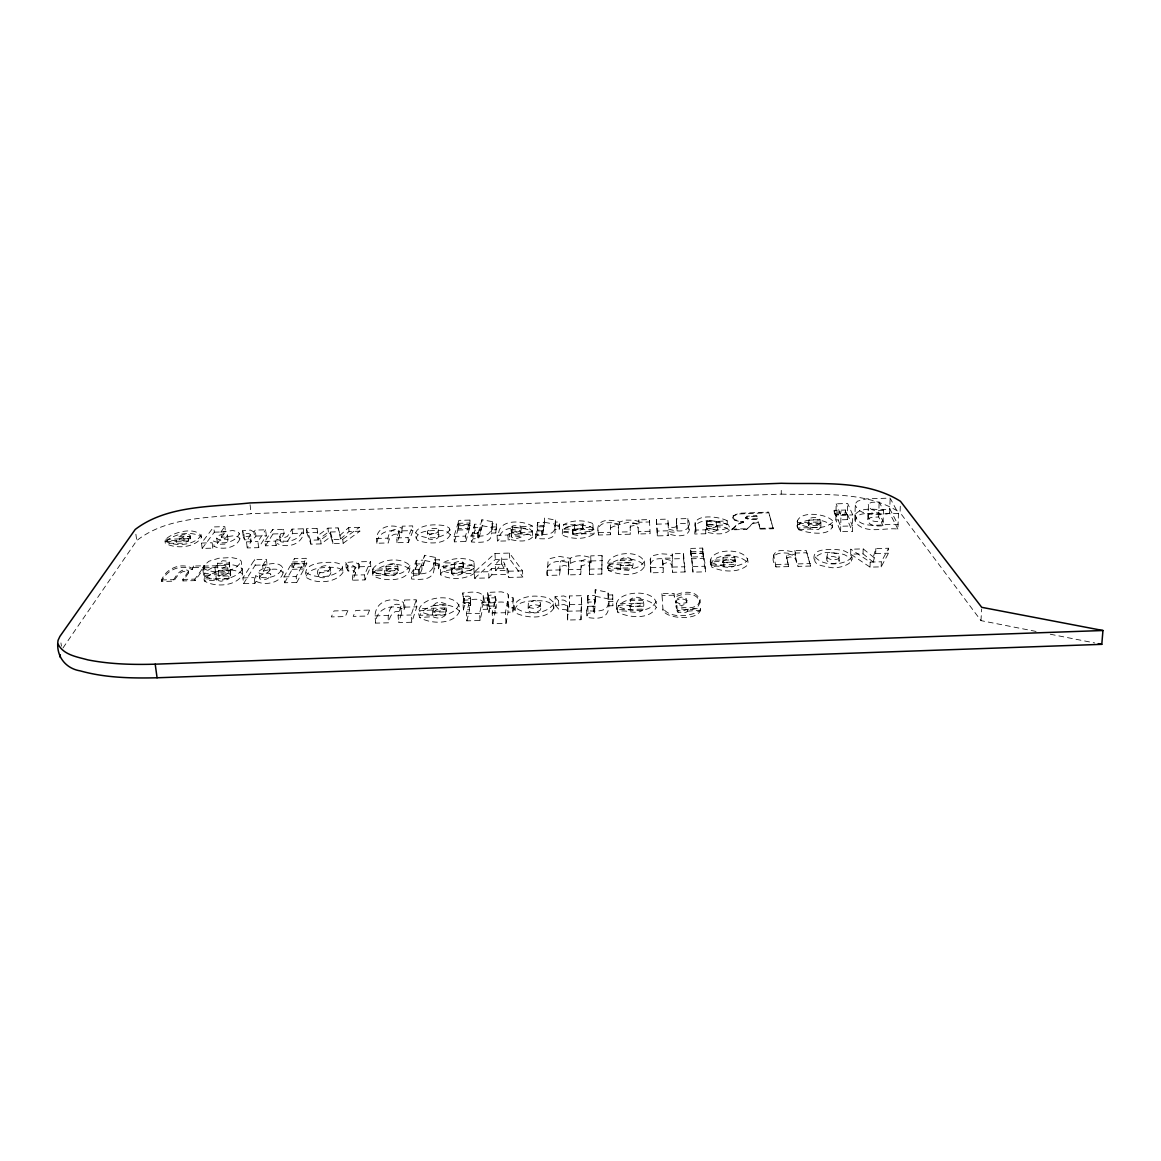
<?xml version="1.0" encoding="UTF-8"?>
<svg xmlns="http://www.w3.org/2000/svg" width="1161" height="1161" viewBox="0 0 1161 1161"><rect width="100%" height="100%" fill="white"/><g stroke="black" fill="none" stroke-linecap="round" stroke-linejoin="round"><path stroke-width="0.75" stroke-dasharray="5 3.75" d="M745.58 518.169L746.567 516.253L756.798 515.571L757.625 519.489L748.801 519.504L745.58 518.169L748.308 516.601L756.798 516.282L757.625 519.489M743.693 521.608L737.046 524.235L731.778 529.837L746.479 529.445L753.242 522.755L758.409 521.782L760.121 529.097L773.211 528.748L768.669 512.088L738.744 513.278L732.896 516.021L732.707 518.125L734.666 520.346L743.693 522.319L734.666 519.649L732.707 517.414M735.421 560.008L735.073 561.097C728.063 565.61 719.327 559.297 711.693 562.577L711.722 567.105C722.476 572.01 738.541 573.244 747.568 565.044C752.938 546.512 704.872 546.265 710.721 565.16L735.435 564.536L735.421 560.008L710.59 560.066M618.61 534.51L618.247 524.932L614.082 523.727L610.628 524.903L610.367 534.728L598.757 535.032C593.735 518.807 609.148 518.662 619.539 522.058L625.358 520.099L634.182 520.186L638.869 521.55L638.811 519.881L649.434 519.591L650.131 533.683L638.492 533.987L637.868 524.424L633.63 523.19L630.263 524.25L630.234 534.205L618.61 534.51L618.537 532.101L630.176 531.782L630.234 534.205M463.413 609.83L462.963 602.762L469.117 602.603L469.566 609.685L463.413 609.83L464.487 605.592L470.597 605.432L470.756 604.126L468.942 603.169L463.732 603.386L462.76 593.01C473.224 591.646 487.707 589.744 483.455 605.128L488.244 605.012L487.838 597.973L483.034 598.089M483.194 595.433L483.455 605.128M760.121 529.097L758.409 521.782M616.68 609.757C620.714 595.767 649.42 595.898 656.284 607.363C650.145 619.945 628.478 617.87 617.405 611.992L617.231 606.013C625.46 602.385 634.762 609.481 642.294 604.402L642.86 603.154L616.491 603.793L616.68 609.757L643.005 609.119C646.459 598.829 638.144 594.374 630.496 599.207L629.973 606.622L642.86 606.303C640.77 602.153 633.906 602.603 630.655 605.142L629.973 606.622M616.491 603.793C619.002 589.556 660.029 588.395 656.284 607.363M773.211 528.748L768.669 512.088M773.589 557.193C773.69 547.121 789.32 550.677 795.445 552.752L795.416 555.19C786.694 551.33 765.302 550.894 776.041 566.931L788.595 566.612L786.432 555.713L790.06 554.407L795.241 555.945L798.028 566.379L810.538 566.06L806.169 550.358L794.792 550.648L795.416 555.19M776.041 566.931L773.603 554.755M62.999 647.94L136.751 540.591C167.837 515.934 213.305 517.777 251.095 513.684L781.237 494.122L781.295 486.894M788.595 566.612L786.432 555.713M607.958 595.027L612.732 594.911L612.674 599.105L607.871 599.221C611.484 612.805 595.012 611.47 586.595 610.628L586.827 617.347C608.132 621.15 611.078 612.602 608.016 592.313L595.23 589.744L595.216 601.92L588.119 602.095L587.887 606.332L595.042 606.158L594.824 599.54L587.655 599.715L587.887 606.332M608.088 605.839L612.877 605.723L612.935 601.485L608.161 601.601L608.016 592.313M820.943 521.957L820.842 527.399L797.549 528.023C791.671 509.548 824.992 512.611 832.35 520.563C836.355 538.153 808.491 533.392 798.783 529.721L798.855 524.264C805.966 521.289 814.209 526.949 820.754 522.914L820.943 521.957L797.622 522.581L797.244 519.983M797.549 528.023L797.622 522.581M810.538 566.06L806.169 550.358M808.607 525.556L808.912 519.011C811.989 516.776 817.431 516.964 820.101 519.823L820.014 525.251L808.607 525.556L808.84 524.424C811.902 522.174 817.359 522.377 820.014 525.251M820.842 527.399L818.2 529.692L810.117 529.01L810.189 523.553M814.035 559.065C812.511 548.326 827.59 549.733 834.411 549.458A16.181 5.326 1 0 1 844.482 551.011C865.438 560.603 838.198 571.241 827.43 566.684C803.397 564.29 817.997 548.964 834.338 553.1A16.167 5.355 1 0 1 844.41 554.668L850.476 558.064L851.637 561.082M826.559 558.557L827.532 553.812C831.189 552.244 836.834 552.302 839.026 556.134L839.113 561.373L838.213 562.505C834.541 564.101 828.736 564.101 826.676 560.081L827.474 557.469C831.116 555.887 836.762 555.974 838.953 559.82L839.113 561.373M607.696 568.426C612.152 556.104 637.897 556.192 644.689 566.234C638.347 577.365 618.871 575.406 608.349 570.37L608.19 565.204C615.417 561.256 626.345 569.5 632.135 562.635L607.537 563.259L607.696 568.426L632.266 567.802C635.88 558.586 626.998 555.118 620.671 559.239L620.467 569.587L628.652 570.399L632.266 567.802M834.135 512.103L834.164 510.347L845.571 510.042L846.804 514.744L835.34 515.049L834.135 512.103L845.542 511.798L846.804 514.744M835.34 515.049L834.164 510.347M835.833 519.939L836.167 503.816L847.69 503.511L852.755 514.918L852.348 531.346L840.608 531.665L835.833 519.939L847.312 519.635L852.348 531.346M607.537 563.259C611.673 550.633 646.111 549.197 644.689 566.234M840.608 531.665L840.956 515.237L836.167 503.816M845.542 511.798L845.571 510.042M847.312 519.635L847.69 503.511M850.679 554.16L850.795 549.211L863.174 548.892L873.333 557.033L873.174 562.055L863.029 553.841L850.679 554.16L870.039 567.134L881.17 566.858L888.441 553.202L888.615 548.239L875.829 548.572L873.333 557.033M854.83 520.317L855.309 503.729L857.457 501.175L866.193 498.896L890.139 498.098L898.44 513.699L897.903 529.082C884.914 527.254 864.698 534.873 855.28 521.913C854.467 507.255 883.303 517.037 889.645 513.075L897.903 529.082M863.029 553.841L863.174 548.892M867.804 519.518L868.544 503.656L871.766 502.321L879.138 501.9L883.448 510.419L882.97 525.701C877.818 526.339 866.948 526.484 868.123 518.749L871.33 517.385L878.674 516.95L882.97 525.701M688.792 525.933C686.282 533.552 673.859 530.824 667.923 528.865L668.17 535.627L657.315 535.903L656.415 519.417L667.807 519.112L668.301 524.656L669.824 526.833A3.962 1.248 -1 0 0 674.962 527.21L676.907 526.18L676.399 518.88L687.849 518.575C695.062 536.716 680.839 538.051 667.996 533.683L668.17 535.627M870.039 567.134L870.184 562.084L850.795 549.211M601.804 574.056L602.066 555.582L590.775 555.872L590.862 562.882C584.476 560.241 576.436 559.878 570.341 563.404C560.937 559.355 543.595 560.226 547.179 575.421L559.529 575.116L560.618 566.626L564.391 565.291L568.687 566.67L568.295 574.898L580.66 574.593L581.472 565.944L585.144 564.739L589.512 566.162L589.425 574.361L601.804 574.056L602.066 555.582M873.174 562.055L875.684 553.521L875.829 548.572M878.674 516.95L879.138 501.9M881.17 566.858L881.33 561.793L888.615 548.239M889.645 513.075L890.139 498.098M438.931 534.989L438.031 537.732L436.507 538.733L432.197 539.604L428.409 538.951L427.277 531.23L431.631 528.328L437.668 528.719L438.931 534.989L436.405 533.552L432.008 533.668L428.54 535.25L427.567 538.007M438.568 529.648L437.653 532.348L434.112 533.958L429.628 534.089L427.175 532.638M1036.062 631.439L980.987 620.627L900.065 512.596L900.355 504.527M253.969 531.97L250.457 530.069L242.576 530.766L243.825 533.842L249.005 533.552L250.428 534.67L251.081 541.519L247.206 547.948L258.613 547.658L266.304 535.787L265.666 529.808L255.246 530.084L253.969 531.97L254.636 537.964L255.913 536.063L255.246 530.084M250.428 534.67L246.524 541.868L247.206 547.948M598.757 535.032C594.316 520.854 611.412 521.362 619.611 524.438L628.609 522.261L638.927 523.93L638.811 519.881M594.824 599.54L594.359 612.906L588.017 613.182L586.827 617.347M595.042 606.158L594.359 612.906M595.216 601.92L595.23 589.744M590.862 562.882L590.775 555.872M729.195 529.967L729.166 530.664C723.288 535.613 713.768 533.741 706.773 532.246L706.73 528.313C713.754 529.793 723.245 531.651 729.152 526.731L728.44 524.83L725.422 523.524L706.454 521.216L710.053 520.346L716.308 521.55L727.221 520.81L727.236 524.714L716.337 525.454L710.097 524.235L707.078 524.641L706.381 525.817L725.436 527.442L729.195 529.967L729.181 526.035M587.655 599.715L587.872 595.52L594.998 595.346M589.425 574.361L589.338 561.024L584.955 559.617L581.284 560.807L580.66 574.593M980.987 620.627L981.625 608.988M710.619 564.58C713.899 552.476 741.255 553.855 747.713 562.969M555.016 596.769L558.601 600.759C571.793 596.232 566.713 613.153 567.685 620.032L580.964 619.713L581.588 595.68L569.5 595.97L569.645 607.072L564.202 604.547L555.393 605.403L555.016 596.769L563.84 595.927L569.296 598.408M580.964 619.713L581.588 595.68M727.221 520.81C719.501 516.369 689.997 512.393 695.773 528.85L694.757 530.098L694.8 534.031L705.743 533.755L706.773 532.246M695.86 527.529L695.816 532.783L694.8 534.031M188.59 540.939L166.11 541.534L165.82 539.255C172.945 531.825 197.051 525.962 201.666 537.064C195.498 547.905 175.471 549.226 165.326 543.261L165.022 540.982L176.443 540.271L180.681 541.229L188.314 538.675L188.59 540.939L183.511 543.246L165.326 543.261M283.124 572.881C280.411 583.286 264.621 585.812 256.131 581.298L255.493 575.609C263.997 580.065 279.743 577.627 282.529 567.265C278.292 561.3 268.684 563.956 262.633 565.538L263.242 571.125C269.294 569.529 278.916 566.887 283.124 572.881L282.529 567.265M747.713 558.456L747.568 560.516C738.498 568.672 722.476 567.439 711.693 562.577M201.39 534.815C195.179 545.612 175.18 546.918 165.022 540.982M459.509 611.194C454.198 624.792 430.862 624.386 419.774 617.536C410.428 595.506 462.615 589.861 459.509 611.194C450.729 601.238 426.305 602.806 419.76 615.286L445.795 614.662L445.331 607.943L419.252 608.567M459.059 604.504C453.646 618.015 430.397 617.565 419.266 610.802L432.284 609.946C436.289 612.036 442.515 611.832 445.331 607.943M495.428 596.493L495.312 597.784L489.187 597.944L488.288 602.138L494.455 601.993L495.065 612.515L488.912 612.66L489.811 608.393L495.921 608.248C496.632 602.008 497.387 592.197 488.346 595.767L487.678 592.4L501.146 591.834L506.936 593.097L508.257 594.824L508.779 607.929L513.583 607.813L513.017 597.349L508.213 597.465L508.257 594.824M569.645 607.072L569.5 595.97M567.685 620.032L567.758 606.027M676.355 608.088L678.009 610.468L682.392 611.063L687.457 609.351L700.33 608.379C701.854 620.961 665.529 619.655 662.975 609.873L661.944 593.706L674.091 593.402L674.323 597.393C703.726 583.461 710.996 618.276 676.181 607.537L676.152 605.737C710.982 616.433 703.711 581.719 674.294 595.608L674.323 597.393M700.518 610.991L700.489 609.177M450.381 534.771C444.866 545.133 427.321 543.958 417.51 540.373C408.933 526.949 429.686 523.945 438.669 525.048A14.832 4.644 -3.9 0 1 446.738 526.426L449.539 528.284L450.381 534.771L447.101 531.753A14.817 4.673 -3.9 0 0 439.047 530.359C431.616 530.882 419.15 529.59 416.073 538.182M568.295 574.898L568.484 561.547L564.188 560.168L561.082 560.937L560.11 562.287L559.529 575.116M450.018 529.416C444.387 539.386 423.533 540.489 415.682 532.812M650.378 564.261C653.077 556.017 666.138 558.688 672.466 561.024L672.175 553.782L683.495 553.492L685.048 571.967L672.64 572.286L671.566 564.246L666.791 562.693L662.931 564.014L663.279 572.518L650.828 572.823L650.262 559.123L651.698 555.945L660.711 553.782L667.082 554.174L672.379 555.901L672.175 553.782M695.903 531.462C691.027 516.413 720.125 520.375 727.236 524.714M543.421 525.628L543.624 529.938L537.369 530.113L537.166 525.802L543.421 525.628L542.332 530.78L536.788 531.012L535.453 534.176L535.656 538.544C542.68 538.719 556.54 540.91 555.016 529.648L559.21 529.532L559.573 526.281L559.399 521.986L555.234 522.102L555.408 526.383L559.573 526.281M559.21 529.532L559.399 521.986M555.408 526.383L555.48 520.012L544.509 518.082L544.088 526.688L537.862 526.862L537.369 530.113M559.036 525.222L554.842 525.338C556.308 536.585 542.448 534.321 535.453 534.176M555.234 522.102L555.48 520.012M470.597 605.432L470.321 597.102L468.507 596.144L463.283 596.377L462.76 593.01M547.179 575.421L548.007 561.822L550.009 558.572L559.384 556.38L570.138 558.296C576.248 554.798 584.288 555.161 590.673 557.773M732.707 518.125L734.071 515.528L738.759 513.975L768.669 512.799M543.624 529.938L542.521 535.119L536.992 535.352L535.656 538.544M544.088 526.688L544.509 518.082M401.546 613.298L398.658 622.572L411.763 622.252L416.828 606.84L416.291 599.729L404.376 600.019L403.52 602.443L404.072 609.598C392.665 603.502 376.135 607.653 375.656 623.123L388.79 622.804C389.24 616.535 393.695 608.669 400.85 612.195L401.546 613.298L400.284 605.026C390.052 600.629 386.7 615.548 388.79 622.804M400.98 606.129L398.078 615.301L398.658 622.572M239.877 538.893C236.38 548.108 222.201 550.27 214.088 546.352L213.435 540.997C221.562 544.857 235.698 542.753 239.268 533.581L237.976 531.782L232.751 530.519L220.793 532.115L221.432 537.398L233.361 535.801L238.585 537.064L239.877 538.893L239.268 533.581M537.166 525.802L537.659 522.566L543.885 522.406M372.637 569.224C379.705 558.615 401.503 556.729 409.935 565.581C411.328 582.445 383.391 581.966 372.87 575.653L372.478 571.168L384.639 570.399L389.661 571.488L394.609 570.501L396.902 568.614L372.637 569.224L373.015 573.694L397.265 573.084L396.902 568.614M409.935 565.581C403.723 577.322 383.13 577.148 372.478 571.168M687.123 600.397L685.803 602.878L679.403 603.633L676.137 602.037L675.876 599.134L681.246 597.059L686.572 598.8L686.906 603.633L681.725 605.578L676.152 603.836L675.586 600.6M677.081 525.236L676.994 530.983L675.034 532.014A3.962 1.263 -1 0 1 669.912 531.636L668.388 529.445L667.807 519.112M399.573 535.613L397.018 542.709L408.483 542.419L412.997 530.592L412.648 525.889L402.199 526.18L401.808 532.768C392.65 528.415 377.833 530.635 376.89 543.246L388.384 542.942C388.891 537.456 393.26 532.202 398.963 534.771L399.573 535.613L398.586 530.055C392.911 527.5 388.514 532.667 388.006 538.153L388.384 542.942M399.195 530.882L396.641 537.92L397.018 542.709M494.455 601.993L492.191 613.037L492.815 623.718L506.007 623.399L508.01 612.195L512.843 612.079L513.583 607.813M512.843 612.079L513.017 597.349M508.779 607.929C509.36 598.06 493.396 603.793 488.288 602.762L488.955 606.187L494.165 605.955L496.023 606.927M506.007 623.399L505.412 612.718L507.444 601.674L512.277 601.558M662.728 565.088L662.641 559.936L663.613 558.151L670.361 558.151L671.972 560.618L672.64 572.286M630.118 527.689L630.815 526.223L633.688 525.57L636.939 526.064L638.274 527.95M230.647 575.885L228.949 561.314L222.738 560.705L217.339 563.346L218.892 576.175L230.647 575.885L229.341 562.026M492.815 623.718L495.065 612.515M675.615 602.385L677.11 599.816L681.275 598.829L685.353 599.54L687.152 602.182M469.117 602.603L466.403 613.661L466.867 620.845L480.044 620.525L482.512 609.365L487.344 609.249L488.244 605.012M656.168 601.398C649.942 613.908 628.348 611.818 617.231 606.013M487.344 609.249L486.923 602.167L487.838 597.973M330.9 572.562C330.029 577.641 323.034 578.7 318.956 577.032L318.274 575.943C314.631 568.469 323.716 563.68 329.68 566.524L330.9 572.562L330.159 571.502C326.081 569.833 319.202 570.893 318.274 575.943M330.435 567.555C329.535 572.634 322.54 573.65 318.462 571.996L317.78 570.936M480.044 620.525L479.595 613.342L482.091 602.298L486.923 602.167M479.943 527.312L480.306 533.363L474.08 533.538L473.703 527.486L479.943 527.312L478.245 532.464L472.701 532.696L471.003 535.874L471.381 541.998C478.753 542.245 491.93 544.19 491.654 533.073L495.834 532.957L496.589 529.692L496.24 523.669L492.09 523.785L492.438 529.808L496.589 529.692M495.834 532.957L496.24 523.669M492.438 529.808L492.583 521.681L481.917 519.765L480.785 524.09L481.147 530.098L474.951 530.272L474.08 533.538M495.5 526.905L491.306 527.021C491.524 538.094 478.347 536.077 471.003 535.874M492.09 523.785L492.583 521.681M466.867 620.845L469.566 609.685M644.573 561.082C638.158 572.155 618.74 570.182 608.19 565.204M462.963 602.762L464.037 598.554L470.161 598.408M480.306 533.363L478.608 538.573L473.078 538.806L471.381 541.998M481.147 530.098L482.265 525.73L481.917 519.765M343.017 572.329C336.24 583.04 316.14 584.36 306.301 577.438C301.671 562.94 322.192 562.156 331.538 562.345A15.891 5.195 -5.3 0 1 339.738 563.927L342.277 566.046L343.017 572.329L340.202 568.89A15.877 5.239 -5.4 0 0 332.002 567.294C323.368 567.656 310.466 566.974 306.127 576.103M473.703 527.486L474.588 524.25L480.785 524.09M342.553 567.337C335.703 577.989 315.676 579.266 305.793 572.417L305.619 571.096M465.837 541.534L469.131 529.721L468.797 524.409L457.55 524.699L453.995 536.411L454.343 541.839L465.837 541.534L465.488 536.121L468.797 524.409M469.523 528.429L470.031 520.084L458.856 520.375L457.956 523.335L458.305 528.734L469.523 528.429L470.031 520.084M345.702 562.534L347.705 566.031L353.234 565.726L355.005 566.974L355.6 572.939L352.755 580.21L365.004 579.905L370.809 566.481L370.388 561.518L359.228 561.808L358.241 563.941L358.691 568.919L354.497 566.728L346.167 567.497L345.702 562.534L354.061 561.779L358.241 563.941M355.15 567.932L352.305 575.159L352.755 580.21M190.273 538.777L190.244 535.598L188.575 534.379L182.204 534.887L178.968 536.803L179.258 539.067L190.273 538.777L190.244 535.598M586.595 610.628L587.785 606.506L594.127 606.231M610.497 527.979L614.154 526.107L617.391 526.586L618.624 528.4L618.552 526.006M454.343 541.839L457.898 530.026L457.55 524.699M458.305 528.734L458.856 520.375M717.513 529.938C713.899 533.175 703.813 531.128 706.715 524.162L717.164 525.585L717.513 529.938L706.744 528.066M717.483 526.006C715.103 528.255 707.6 528.211 706.715 524.162M421.617 563.84L422.009 569.209L415.391 569.383L414.985 564.014L421.617 563.84L419.208 569.703L413.316 569.949L411.125 573.549L411.545 579.005C419.977 579.615 433.575 580.863 434.069 568.905L438.51 568.803L439.671 565.088L439.293 559.747L434.882 559.863L435.259 565.204L439.671 565.088M438.51 568.803L438.132 563.419L439.293 559.747M435.259 565.204L435.651 557.483L424.578 555.263L422.88 560.168L423.272 565.509L416.697 565.683L415.391 569.383M735.435 564.536L735.087 565.625C728.092 570.167 719.341 563.811 711.722 567.105M553.841 608.161C546.758 619.452 527.965 618.32 516.935 613.574C506.791 599.787 529.503 594.548 539.444 596.507A16.936 6.095 -2.8 0 1 549.051 598.336L553.492 602.254L553.841 608.161L552.868 605.012L549.24 602.574A16.922 6.139 -2.8 0 0 539.647 600.716C531.593 601.05 516.123 600.019 514.816 610.715M438.132 563.419L433.692 563.535C433.14 575.45 419.527 574.129 411.125 573.549M434.882 559.863L435.651 557.483M553.652 603.909C546.25 614.996 523.509 616.041 514.584 606.448M411.763 622.252L411.197 614.982L416.291 599.729M722.81 562.388L723.245 561.111C726.409 558.731 732.46 558.63 734.913 562.084L722.81 562.388L723.216 556.612C726.394 554.261 732.431 554.145 734.898 557.585L734.913 562.084M422.009 569.209L419.6 575.116L413.722 575.363L411.545 579.005M423.272 565.509L424.97 560.56L424.578 555.263M404.072 609.598L404.928 607.13L404.376 600.019M414.985 564.014L416.291 560.342L422.88 560.168M797.186 525.396C805.487 517.617 823.86 517.995 832.234 526.006L832.379 527.834M259.353 577.96L261.123 575.072L264.998 573.447A4.223 1.379 -6.1 0 1 270.324 573.839L270.789 574.811C269.613 579.252 263.678 580.587 259.875 578.947L259.266 570.82L264.389 567.831A4.223 1.364 -6 0 1 269.715 568.222L270.789 574.811M706.73 528.313L705.699 529.808L694.757 530.098M270.179 569.18C268.975 573.607 263.054 574.898 259.237 573.287L258.714 572.3M851.724 557.396C843.452 566.307 820.58 566.524 814.093 555.393M292.064 529.111L292.514 533.436L287.797 540.852L285.2 541.897A3.962 1.219 -5.6 0 1 280.541 541.505L280.643 539.299L284.111 533.668L283.661 529.329L272.53 529.619L264.955 541.389L265.434 545.801L276.057 545.525L277.261 543.566L276.797 539.168C286.317 543.899 300.655 540.649 303.282 528.806L292.064 529.111L287.347 536.469L284.735 537.499A3.962 1.219 -5.6 0 1 280.077 537.122L280.178 534.916L283.661 529.329M540.765 608.466L540.068 610.265L536.338 612.355L531.187 612.486L528.037 610.555L528.357 602.733L534.539 600.426L540.315 602.472L540.765 608.466L539.299 605.52L534.742 604.649L530.113 605.723L527.863 608.727M408.483 542.419L408.106 537.63L412.648 525.889M540.562 604.213L538.312 607.276L533.523 608.379L529.01 607.522L527.645 604.46M375.656 623.123L375.032 615.852C375.598 600.44 392.142 596.478 403.52 602.443M401.808 532.768L402.199 526.18M532.565 537.079C527.152 542.811 516.79 541.026 509.781 539.372L509.461 533.509C516.5 535.148 526.818 536.919 532.275 531.23L529.503 528.705L511.406 527.079L511.711 532.884L529.793 534.524L532.565 537.079L532.246 525.991C523.161 520.476 499.259 518.633 498.548 534.031L497.097 535.279L497.43 541.157L508.242 540.881L509.781 539.372M373.015 573.694C380.024 563.012 401.895 561.126 410.268 570.036M365.004 579.905L364.569 574.84L370.388 561.518M376.89 543.246L376.498 538.457C377.499 525.875 392.287 523.771 401.43 528.052M592.937 524.424L593.097 528.835L591.413 530.751L572.75 534.408L577.235 535.41L582.72 533.77L594.113 533.886L593.953 529.445L582.561 529.329L577.075 530.954L572.576 529.967L589.44 527.094L592.502 525.425L592.574 523.379C583.838 519.838 571.938 519.794 563.636 524.685L563.811 529.082L574.564 529.213C599.787 526.862 565.146 530.417 562.751 533.189L562.563 535.177C571.662 539.415 585.536 539.778 594.113 533.886M643.005 609.119L642.439 610.381C634.922 615.504 625.619 608.349 617.405 611.992M358.691 568.919L359.663 566.757L359.228 561.808M217.31 543.421L219.168 540.866L222.912 539.43A3.976 1.205 -6.2 0 1 227.846 539.763L227.6 541.94L224.712 544.117L217.731 544.291L216.672 538.08L218.544 535.555L222.273 534.118A3.976 1.19 -6.2 0 1 227.222 534.466L228.224 540.62M227.585 535.308L225.727 537.877L222.186 539.314L218.341 539.415L216.672 538.08M832.495 522.377C824.049 529.982 809.101 528.168 798.855 524.264M562.272 534.176L562.563 528.763C564.957 526.006 599.686 522.465 574.405 524.816L563.636 524.685M511.711 532.884L515.905 531.288L521.579 532.522L532.522 531.782C523.466 526.18 499.477 524.424 498.867 539.894L497.43 541.157M511.406 527.079L513.742 525.643L520.636 526.107L521.579 532.522M188.604 572.881L182.988 580.921L195.077 580.616L204.699 567.236L204.525 565.77L193.524 566.046L192.131 569.645C181.16 563.665 166.4 569.848 161.756 581.458L173.889 581.153C176.777 576.291 181.595 568.919 188.329 571.923L188.604 572.881L188.14 570.457C181.421 567.453 176.588 574.797 173.686 579.658L173.889 581.153M188.416 571.401L182.799 579.426L182.988 580.921M304.908 567.076L306.751 563.68L306.214 558.31L294.43 558.615L292.514 561.982L293.065 567.366L304.908 567.076L304.356 561.677L306.214 558.31M296.752 582.459L304.08 569.006L303.5 563.23L291.614 563.535L283.981 576.872L284.605 582.764L296.752 582.459L296.142 576.567L303.5 563.23M293.065 567.366L294.981 563.985L294.43 558.615M284.605 582.764L292.224 569.311L291.614 563.535M303.282 528.806L303.718 533.146C301.149 545.017 286.796 548.369 277.261 543.566M700.33 608.379L700.344 610.193C691.332 616.854 669.346 618.871 662.931 608.059L662.989 610.555M263.242 571.125L267.088 564.885L266.479 559.341L254.607 559.646L242.896 577.917L243.549 583.606L254.883 583.33L256.131 581.298M474.007 562.635L474.327 567.729L472.106 569.92L452.079 573.505C451.847 576.538 460.177 575.348 462.238 573.316L474.21 573.49L473.891 568.353L461.904 568.179C459.829 570.196 451.513 571.386 451.731 568.368L469.697 565.654L473.296 563.767L473.862 561.431C464.821 557.062 451.919 557.715 443.11 562.824L443.458 567.918L454.735 568.106C456.505 566.568 463.457 565.451 463.224 568.034L444.997 570.661L441.354 572.591L440.687 574.855C450.004 580.123 465.068 579.673 474.21 573.49M262.633 565.538L266.479 559.341M254.883 583.33L254.244 577.627L255.493 575.609M276.057 545.525L275.578 541.099L276.797 539.168M243.549 583.606L255.231 565.175L254.607 559.646M265.434 545.801L272.995 533.958L272.53 529.619M521.129 537.05L517.182 538.37L511.537 537.238L510.956 529.329L520.679 530.766L521.129 537.05L511.261 535.148L511.145 536.643M258.613 547.658L257.945 541.563L265.666 529.808M520.839 531.201L515.049 532.464L510.825 530.809M229.036 578.352L205.018 578.962C213.508 569.296 232.49 566.728 242.693 573.969C237.221 586.363 214.858 587.698 204.307 580.921L202.696 568.005L214.901 567.25L219.531 568.324L224.683 567.337L227.498 565.465L229.036 578.352L227.759 579.455L221.083 581.255L216.468 580.152L204.307 580.921M509.461 533.509L507.923 535.003L497.097 535.279M205.018 578.962L203.422 566.089L208.907 561.242L218.878 558.223L231.387 557.541L239.166 559.08L241.227 561.169L242.693 573.969M195.077 580.616L194.888 579.121L204.525 565.77M221.432 537.398L225.452 531.869L224.828 526.63L213.711 526.934L201.521 543.058L202.174 548.427L212.782 548.152L214.088 546.352M220.793 532.115L224.828 526.63M192.131 569.645L193.524 566.046M212.782 548.152L212.129 542.767L213.435 540.997M202.174 548.427L214.35 532.159L213.711 526.934M445.795 614.662C443.009 618.581 436.754 618.798 432.763 616.68L419.774 617.536M433.808 612.137L436.551 609.67L441.049 608.828L445.635 609.815L446.55 611.832L433.808 612.137L433.329 605.447L436.072 602.994L440.57 602.167L445.882 603.967L446.55 611.832M161.756 581.458L161.553 579.963C166.226 568.368 180.971 562.214 191.942 568.179M687.457 609.351L687.472 611.165L686.093 612.326L678.039 612.282L676.384 609.902L676.152 605.737M839.185 557.686L838.286 558.804C834.614 560.386 828.823 560.415 826.734 556.395L826.632 554.885M166.11 541.534C174.672 533.204 191.913 530.606 201.666 537.064M593.953 529.445C585.347 535.294 571.517 534.945 562.374 530.737L562.098 529.735M397.265 573.084L394.972 574.985L390.038 575.972L385.002 574.869L372.87 575.653M786.403 558.165L790.031 556.845L795.212 558.397L798.028 566.379M386.308 570.922L389.022 568.759L393.274 568.019L397.468 568.861L398.165 570.617L386.308 570.922L385.931 566.466L388.659 564.319L392.911 563.578L397.73 565.146L398.165 570.617M488.984 577.917L491.872 574.753L491.524 568.571L506.98 568.179L508.533 571.212L508.881 577.423L522.856 577.075L522.537 570.849L509.432 553.071L494.963 553.449L474.298 572.068L474.675 578.28L488.984 577.917L488.621 571.705L491.524 568.571M495.558 570.661L501.741 563.956L501.407 557.875L495.21 564.507L495.558 570.661L505.166 570.414L504.817 564.261L501.407 557.875M440.687 574.855L440.266 568.585L442.472 566.437L462.905 562.925C463.123 560.357 456.186 561.474 454.401 563.012L443.11 562.824M473.891 568.353C464.705 574.477 449.684 574.942 440.324 569.717M731.778 529.837L738.628 523.901L743.693 522.319M474.675 578.28L495.312 559.5L509.766 559.123L522.856 577.075M746.479 529.445L753.242 523.466L758.409 522.494M340.608 539.009L349.026 531.506L359.837 531.216L359.504 527.312L348.677 527.602L340.246 535.061L340.608 539.009L338.083 527.878L327.982 528.153L317.751 535.671L318.129 539.618L328.36 532.057L338.446 531.782M218.892 576.175L224.262 573.476L228.964 573.447L230.85 574.84M563.811 529.082C572.083 524.148 584.012 524.206 592.72 527.776L593.097 528.835M179.258 539.067L184.468 536.687L188.866 536.643L190.535 537.862M306.794 532.623L310.916 544.161L321.06 543.899L330.885 536.571L330.508 532.638L320.668 539.923L310.524 540.184L306.402 528.719L317.127 528.444L317.504 532.348L306.794 532.623L306.402 528.719M330.885 536.571L332.917 543.595L343.119 543.319L359.837 531.216M330.508 532.638L332.539 539.604L342.756 539.343L359.504 527.312M443.458 567.918C452.239 562.766 465.169 562.113 474.181 566.524L474.327 567.729M242.576 530.766L243.244 536.73L251.124 536.034L254.636 537.964M555.393 605.403L558.978 609.438L566.524 609.772L568.121 614.779M346.167 567.497L348.155 571.009L353.684 570.704L355.6 572.939M243.244 536.73L244.507 539.836L249.688 539.56L251.11 540.678M687.472 611.165L700.344 610.193M521.289 526.717L532.246 525.991M798.783 529.721L810.117 529.01M608.349 570.37L620.467 569.587M463.21 599.99C469.218 600.934 479.29 596.42 483.615 602.443M883.448 510.419C878.209 510.651 868.921 511.74 868.239 504.411M457.956 523.335L469.189 523.03M835.383 513.278L846.848 512.973M840.956 515.237L852.755 514.918M898.44 513.699C885.814 511.551 862.768 520.317 855.207 505.209M214.35 532.159L225.452 531.869M459.205 525.744L470.365 525.44M757.625 518.778L748.801 518.793L745.58 517.458M272.995 533.958L284.111 533.668M292.514 533.436L303.718 533.146M178.968 536.803L189.983 536.513M402.562 530.867L412.997 530.592M656.516 524.148L667.88 523.843M676.399 518.88L676.471 523.626L687.907 523.321L688.865 530.737M808.68 520.128L820.101 519.823M457.898 530.026L469.131 529.721M255.913 536.063L266.304 535.787M165.82 539.255L188.314 538.675M201.521 543.058L212.129 542.767M246.524 541.868L257.945 541.563M264.955 541.389L275.578 541.099M376.498 538.457L388.006 538.153M396.641 537.92L408.106 537.63M453.995 536.411L465.488 536.121M598.67 532.623L610.294 532.304L610.367 534.728M656.415 519.417L657.228 531.07L668.083 530.795L667.923 528.865M731.778 529.126L746.479 528.734M760.136 528.371L773.211 528.023M690.635 548.413L702.681 548.094L703.174 551.446L703.218 556.729L691.114 557.033L690.635 548.413L691.114 557.033M217.339 563.346L229.123 563.041M292.514 561.982L304.356 561.677M691.056 551.751L703.174 551.446M691.245 553.289L703.406 552.984L705.366 566.234L705.424 571.836L692.986 572.141L691.245 553.289L692.986 572.141M203.422 566.089L227.498 565.465M690.693 553.666L702.724 553.362L703.218 556.729M255.231 565.175L267.088 564.885M294.981 563.985L306.751 563.68M193.713 567.511L204.699 567.236M794.763 553.071L806.14 552.781M359.663 566.757L370.809 566.481M590.949 560.966L602.225 560.676M685.048 571.967L683.553 558.601L672.263 558.891L672.466 561.024M875.684 553.521L888.441 553.202M385.931 566.466L397.817 566.162M620.018 560.502L632.048 560.197M691.317 558.775L703.45 558.47L705.424 571.836M722.795 557.89L734.898 557.585M292.224 569.311L304.08 569.006M495.21 564.507L504.817 564.261M161.553 579.963L173.686 579.658M182.799 579.426L194.888 579.121M242.896 577.917L254.244 577.627M283.981 576.872L296.142 576.567M352.305 575.159L364.569 574.84M474.298 572.068L488.621 571.705M508.533 571.212L522.537 570.849M546.947 570.24L559.312 569.935M568.077 569.703L580.456 569.398M589.237 569.166L601.645 568.861M650.262 559.123L650.711 567.627L663.192 567.308L663.279 572.518M672.553 567.076L684.99 566.757M692.928 566.553L705.366 566.234M776.056 564.449L788.624 564.144M798.057 563.898L810.567 563.578M870.184 562.084L881.33 561.793M491.872 574.753L507.313 574.361L508.881 577.423M781.237 494.122C820.551 495.297 865.729 490.305 900.065 512.596M433.329 605.447L446.085 605.142M629.828 600.672L642.73 600.353M404.928 607.13L416.828 606.84M569.848 604.591L581.908 604.3M375.032 615.852L388.195 615.533M398.078 615.301L411.197 614.982M466.403 613.661L479.595 613.342M492.191 613.037L505.412 612.718M567.323 611.223L580.631 610.904M544.698 522.348L555.669 524.279M482.265 525.73L492.932 527.689M1050.27 634.225L1094.692 642.947M424.97 560.56L436.028 562.809M595.448 596.275L608.219 598.873M202.696 568.005C213.348 574.622 235.538 573.389 241.227 561.169M501.741 563.956L505.166 570.414M794.792 550.648L795.445 552.752M338.083 527.878L340.246 535.061M60.938 642.918L61.46 646.169M135.881 534.234L136.751 540.591M176.443 540.271L176.733 542.55M214.901 567.25L216.468 580.152M243.825 533.842L244.507 539.836M250.094 504.73L251.095 513.684M676.471 523.626L677.153 530.026M279.656 536.28L280.12 540.663M310.524 540.184L310.916 544.161M320.668 539.923L321.06 543.899M332.539 539.604L332.917 543.595M327.982 528.153L328.36 532.057M347.705 566.031L348.155 571.009M342.756 539.343L343.119 543.319M348.677 527.602L349.026 531.506M317.127 528.444L318.129 539.618M384.639 570.399L385.002 574.869M413.316 569.949L413.722 575.363M662.641 559.936L663.192 567.308M419.208 569.703L419.6 575.116M418.265 570.036L418.671 575.464M416.291 560.342L416.697 565.683M432.284 609.946L432.763 616.68M433.692 563.535L434.069 568.905M451.731 568.368L452.079 573.505M451.252 568.875L451.6 574.013M454.401 563.012L454.735 568.106M463.312 562.505L463.645 567.598M462.905 562.925L463.224 568.034M464.037 598.554L464.487 605.592M461.904 568.179L462.238 573.316M463.283 596.377L463.732 603.386M470.321 597.102L470.756 604.126M478.245 532.464L478.608 538.573M482.091 602.298L482.512 609.365M477.389 532.768L477.766 538.878M474.588 524.25L474.951 530.272M472.701 532.696L473.078 538.806M489.187 597.944L489.811 608.393M488.346 595.767L488.955 606.187M487.678 592.4L488.912 612.66M494.963 553.449L495.312 559.5M491.306 527.021L491.654 533.073M495.312 597.784L495.921 608.248M509.432 553.071L509.766 559.123M507.923 535.003L508.242 540.881M506.98 568.179L507.313 574.361M507.444 601.674L508.01 612.195M512.509 525.918L512.814 531.709M537.659 522.566L537.862 526.862M536.788 531.012L536.992 535.352M542.332 530.78L542.521 535.119M541.505 531.085L541.708 535.424M558.601 600.759L558.978 609.438M554.842 525.338L555.016 529.648M568.701 562.78L568.905 567.918M574.405 524.816L574.564 529.213M572.939 529.532L573.113 533.958M572.576 529.967L572.75 534.408M570.138 558.296L570.341 563.404M638.927 523.93L638.869 522.247L649.478 521.971L649.434 519.591M589.599 562.316L589.788 567.453M587.872 595.52L588.119 602.095M587.785 606.506L588.017 613.182M582.764 524.337L582.924 528.734M582.459 524.714L582.72 533.77M593.213 606.622L593.445 613.313M612.732 594.911L612.877 605.723M619.539 522.058L619.611 524.438M630.22 605.157L630.379 611.15M638.492 533.987L638.434 531.578L650.073 531.259L650.131 533.683M650.711 567.627L650.828 572.823M661.944 593.706L661.973 595.477L674.12 595.187L674.091 593.402M657.228 531.07L657.315 535.903M678.009 610.468L678.039 612.282M683.495 553.492L683.553 558.601M687.849 518.575L687.907 523.321M700.199 599.627L700.214 602.907M695.134 522.363L695.178 526.267M706.352 521.913L706.381 525.817M705.699 529.808L705.743 533.755M703.406 552.984L703.45 558.47M702.681 548.094L702.724 553.362M710.677 560.647L710.721 565.16M707.049 520.752L707.078 524.641M716.308 521.55L716.337 525.454M723.811 561.793L723.825 566.321M855.033 514.555C858.472 532.144 887.164 522.189 898.048 524.743L889.79 508.852C879.341 511.624 863.087 505.064 855.033 514.555M230.212 569.412L229.994 570.443L218.239 570.748L223.623 568.063L228.325 568.019L230.212 569.412M369.59 610.091L367.181 616.041L353.205 616.375L355.745 610.425L369.59 610.091M868.239 514.497C867.093 522.218 877.977 522.015 883.1 521.405L878.804 512.712L871.447 513.147L868.239 514.497M347.879 610.613L345.267 616.564L331.306 616.912L334.049 610.947L347.879 610.613M242.083 569.862C234.13 580.384 214.422 582.256 203.625 575.45L215.801 574.68L220.416 575.769L225.568 574.782L228.383 572.895L204.351 573.505C212.913 563.898 231.823 561.358 242.069 568.542L242.083 569.862M620.816 564.362L620.163 565.654L632.179 565.349C630.104 561.634 623.907 562.2 620.816 564.362M847.443 514.323L835.935 514.628L840.724 526.252L852.479 525.948L847.443 514.323"/><path stroke-width="1.5" d="M1101.789 644.34L1102.95 630.51L981.713 607.319L900.472 501.305C865.83 479.406 820.74 484.427 781.324 483.281L249.891 502.945C211.665 507.023 167.01 505.137 135.213 529.46L59.908 636.402L58.05 640.364C55.699 655.66 65.19 668.475 80.298 670.884C105.216 677.864 131.382 678.372 157.083 677.777L1101.789 644.34L1098.248 643.644M58.152 644.239C63.565 655.022 77.323 656.923 87.815 659.869C109.976 664.237 132.688 664.818 155.197 664.179L1102.95 630.51M155.197 664.179L157.083 677.777M60.183 654.775L60.256 657.416"/></g></svg>
